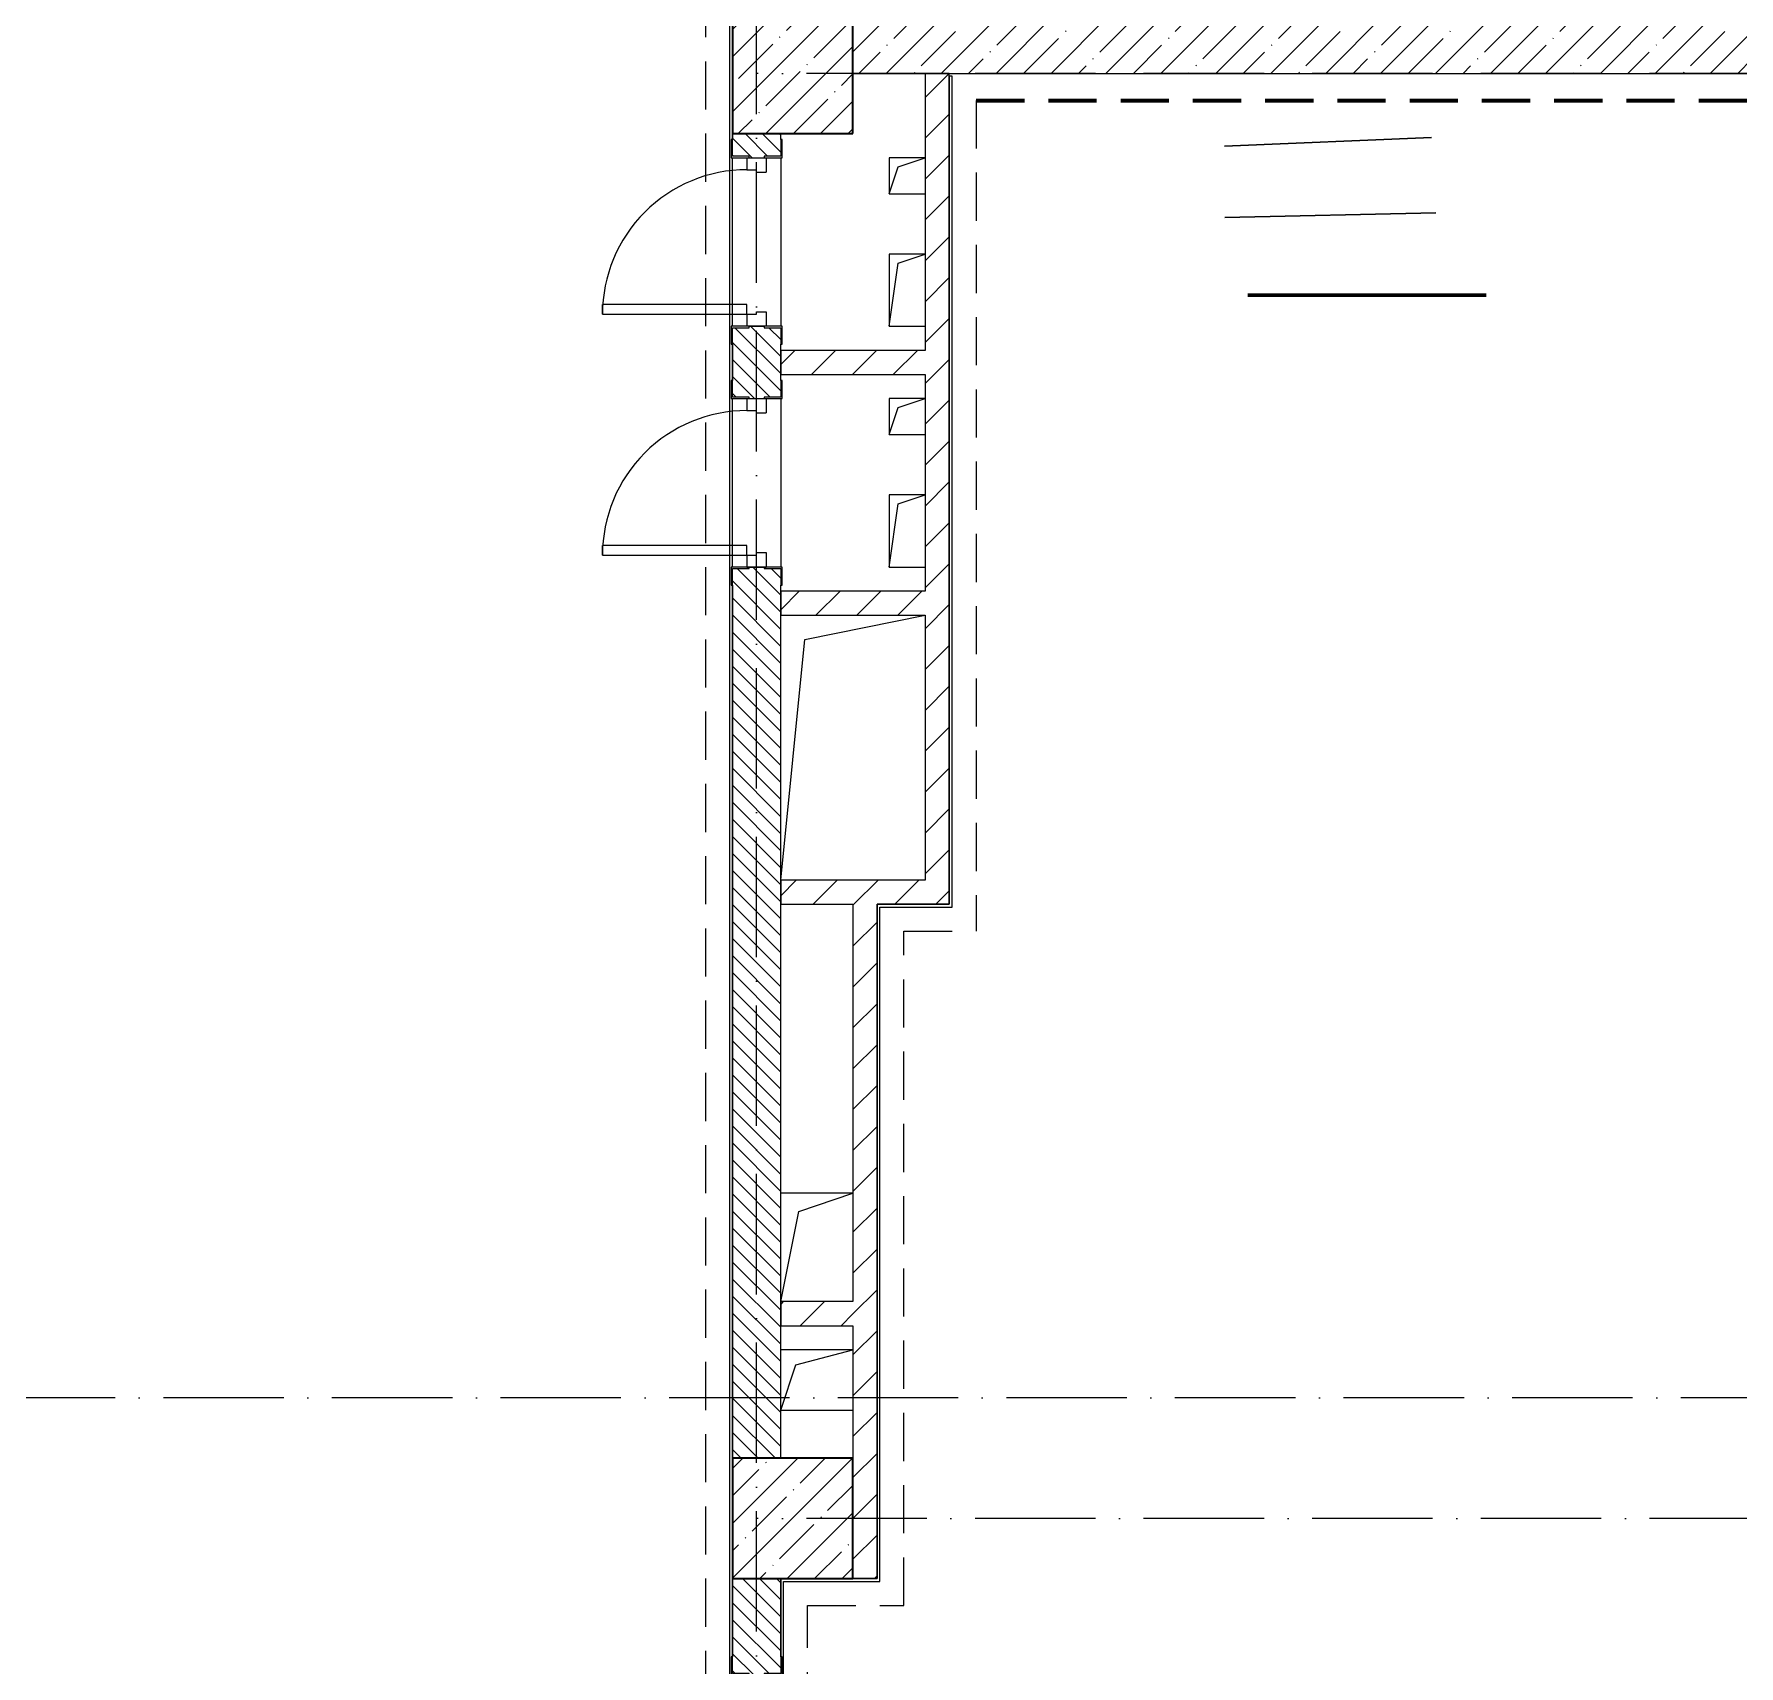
# Model space of a CAD drawing. Header units: millimetres. Extents: x -213536 to 1564669, y -45299 to 942238.
# Drawn here: x 298946 to 306024, y 215353 to 222128 of the extents above; entities that cross this region are included whole.
import ezdxf

# ---------------------------------------------------------------- set-up
doc = ezdxf.new("R2010")
doc.units = ezdxf.units.MM
for name, pattern in [('01 Штриховая _2 мм_', [300, 200, -100]), ('50_200_ШТРИХ_1Т_ш5_п1_п1_', [700, 500, -100, 0, -100]), ('Штриховая _2 мм - 1 мм_', [300, 200, -100])]:
    doc.linetypes.add(name, pattern=pattern)
for name, color, linetype, lineweight in [('0-1', 7, 'Continuous', 5), ('0-2', 7, 'Continuous', 9), ('3.2) ЖБ двери 2.4 м -', 54, 'Continuous', 60), ('3.3) Вычитаем ЖБбалки 0.4м -', 31, 'Continuous', 30), ('6) Мини окна 0.4 -', 10, 'Continuous', 30), ('Каркас_Импост', 7, 'Continuous', 13), ('Несущие колонны', 7, 'Continuous', 9), ('Несущие колонны-1', 7, 'Continuous', 35), ('Обобщенные модели', 7, 'Continuous', 9), ('Общие ребра', 7, 'Continuous', 9), ('Оси-2', 7, '50_200_ШТРИХ_1Т_ш5_п1_п1_', 9), ('Открывание-1', 7, 'Continuous', 9), ('Панель', 7, 'Continuous', 13), ('Стены', 7, 'Continuous', 9), ('Стены-1', 7, 'Continuous', 13), ('Штриховка разреза-1', 7, 'Continuous', 9)]:
    doc.layers.add(name, color=color, linetype=linetype, lineweight=lineweight)
doc.layers.add('СТ-1_1', color=7, linetype='Штриховая _2 мм - 1 мм_', lineweight=90, true_color=0x888888)
doc.layers.add('СТ-1_13', color=7, linetype='01 Штриховая _2 мм_', lineweight=90, true_color=0xd5d3c7)
doc.layers.get('0-2').off()
pattern_1 = [(135, (0, 0), (-35.35534, -35.35534), [])]
pattern_2 = [(45, (0, 0), (-84.85281, 84.85281), [])]

# ---------------------------------------------------------------- blocks, each defined once
blk = doc.blocks.new('BSC_Колонна _Прямоугольная - 500х500-V22-АИ2_02_План отделки стен 2-го этажа _Часть 2_')
at = {"layer": 'Несущие колонны'}
h = blk.add_hatch(dxfattribs=at)
h.set_pattern_fill('FP_30', color=256, style=0, pattern_type=2)
h.set_pattern_definition([(45, (-95850, -9150), (-114.04925, 114.04925), []), (45, (-95735.95, -9150), (-114.04925, 114.04925), [201.613, -40.323, 3.353, -36.97])])
h.paths.add_polyline_path([(-250, -250), (250, -250), (250, 250), (-250, 250)], flags=0)
at = {"layer": 'Несущие колонны-1'}
for p, q in [((250, 250), (-250, 250)), ((-250, 250), (-250, -250)), ((250, -250), (250, 250)), ((-250, -250), (250, -250))]:
    blk.add_line(p, q, dxfattribs=at)
blk = doc.blocks.new('BSC_Колонна _Прямоугольная - 500х500-V77-АИ2_02_План отделки стен 2-го этажа _Часть 2_')
at = {"layer": 'Несущие колонны'}
h = blk.add_hatch(dxfattribs=at)
h.set_pattern_fill('FP_87', color=256, style=0, pattern_type=2)
h.set_pattern_definition([(45, (-95850, -3150), (-114.04925, 114.04925), []), (45, (-95735.95, -3150), (-114.04925, 114.04925), [201.613, -40.323, 3.353, -36.97])])
h.paths.add_polyline_path([(-250, -250), (250, -250), (250, 250), (-250, 250)], flags=0)
at = {"layer": 'Несущие колонны-1'}
for p, q in [((250, 250), (-250, 250)), ((-250, 250), (-250, -250)), ((250, -250), (250, 250)), ((-250, -250), (250, -250))]:
    blk.add_line(p, q, dxfattribs=at)
blk = doc.blocks.new('Дверь_СКБ_1Ст_Внутренняя_ШЕР - СОШ_Д-1__Дв_700x1800h_Технический шкаф ЭОМ и СС_EI30-28321866-АИ2_02_План отделки стен 2-го этажа _Часть 2_')
at = {"layer": 'Каркас_Импост'}
for p, q in [((-287.5, 40), (-337.5, 40)), ((-337.5, 31), (-337.5, -31)), ((-287.5, 40), (-287.5, 0)), ((-287.5, 0), (-277.5, 0)), ((-277.5, 0), (-277.5, -40)), ((302.5, 0), (312.5, 0)), ((302.5, 0), (302.5, -40)), ((362.5, 40), (312.5, 40)), ((312.5, 40), (312.5, 0)), ((362.5, 31), (362.5, -31)), ((-277.5, -40), (-337.5, -40)), ((362.5, -40), (302.5, -40))]:
    blk.add_line(p, q, dxfattribs=at)
at = {"layer": 'Открывание-1'}
blk.add_arc((-287.5, 40), 600, 360, 90, dxfattribs=at)
at = {"layer": 'Панель'}
for p, q in [((-287.5, 640), (-247.5, 640)), ((-287.5, 640), (-287.5, 40)), ((-247.5, 40), (-247.5, 640)), ((-287.5, 40), (-247.5, 40))]:
    blk.add_line(p, q, dxfattribs=at)
blk = doc.blocks.new('Дверь_СКБ_1Ст_Внутренняя_ШЕР - СОШ_Д-1__Дв_700x1800h_Технический шкаф ЭОМ и СС_EI30-28321257-АИ2_02_План отделки стен 2-го этажа _Часть 2_')
at = {"layer": 'Каркас_Импост'}
for p, q in [((-287.5, 40), (-337.5, 40)), ((-337.5, 40), (-337.5, -40)), ((-287.5, 40), (-287.5, 0)), ((-287.5, 0), (-277.5, 0)), ((-277.5, 0), (-277.5, -40)), ((302.5, 0), (312.5, 0)), ((302.5, 0), (302.5, -40)), ((362.5, 40), (312.5, 40)), ((312.5, 40), (312.5, 0)), ((362.5, 31), (362.5, -31)), ((-277.5, -40), (-337.5, -40)), ((362.5, -40), (302.5, -40))]:
    blk.add_line(p, q, dxfattribs=at)
at = {"layer": 'Открывание-1'}
blk.add_arc((-287.5, 40), 600, 360, 90, dxfattribs=at)
at = {"layer": 'Панель'}
for p, q in [((-287.5, 640), (-247.5, 640)), ((-287.5, 640), (-287.5, 40)), ((-247.5, 40), (-247.5, 640)), ((-287.5, 40), (-247.5, 40))]:
    blk.add_line(p, q, dxfattribs=at)
blk = doc.blocks.new('Фахверк_СКБ_Уголок - 200_3960-28268576-АИ2_02_План отделки стен 2-го этажа _Часть 2_')
at = {"layer": 'Обобщенные модели'}
for p, q in [((200, 156), (125, 156)), ((125, 156), (125, 81)), ((131, 81), (131, 150)), ((131, 150), (200, 150)), ((200, 150), (200, 156)), ((125, 81), (131, 81)), ((131, 19), (125, 19)), ((125, 19), (125, -56)), ((131, -50), (131, 19)), ((125, -56), (200, -56)), ((200, -50), (131, -50)), ((200, -56), (200, -50))]:
    blk.add_line(p, q, dxfattribs=at)
blk = doc.blocks.new('154_Стойка_СКБ_Уголок - СМ-2180_200-28268025-АИ2_02_План отделки стен 2-го этажа _Часть 2_')
at = {"layer": 'Обобщенные модели'}
for p, q in [((125, 156), (125, 81)), ((200, 156), (125, 156)), ((131, 81), (131, 150)), ((131, 150), (200, 150)), ((200, 150), (200, 156)), ((125, 81), (131, 81)), ((131, 19), (125, 19)), ((125, 19), (125, -56)), ((131, -50), (131, 19)), ((125, -56), (200, -56)), ((200, -50), (131, -50)), ((200, -56), (200, -50))]:
    blk.add_line(p, q, dxfattribs=at)
blk = doc.blocks.new('Фахверк_СКБ_Уголок - 200_3960_зеркало-28268689-АИ2_02_План отделки стен 2-го этажа _Часть 2_')
at = {"layer": 'Обобщенные модели'}
for p, q in [((200, 156), (125, 156)), ((125, 156), (125, 81)), ((131, 81), (131, 150)), ((131, 150), (200, 150)), ((200, 150), (200, 156)), ((125, 81), (131, 81)), ((131, 19), (125, 19)), ((125, 19), (125, -56)), ((131, -50), (131, 19)), ((125, -56), (200, -56)), ((200, -50), (131, -50)), ((200, -56), (200, -50))]:
    blk.add_line(p, q, dxfattribs=at)
blk = doc.blocks.new('AR_Отверстие прямоугольное _в плите_ - AR_Отверстие прямоугольное _в плите_-30423627-АИ2_02_План отделки стен 2-го этажа _Часть 2_')
at = {"layer": 'Обобщенные модели'}
for p, q in [((75, 75), (-75, 75)), ((-75, 75), (-75, -75)), ((-37.5, 37.5), (75, 75)), ((-75, -75), (-37.5, 37.5)), ((-75, -75), (75, -75))]:
    blk.add_line(p, q, dxfattribs=at)
blk = doc.blocks.new('AR_Отверстие прямоугольное _в плите_ - AR_Отверстие прямоугольное _в плите_-30423637-АИ2_02_План отделки стен 2-го этажа _Часть 2_')
at = {"layer": 'Обобщенные модели'}
for p, q in [((75, 150), (-75, 150)), ((-75, 150), (-75, -150)), ((-37.5, 112.5), (75, 150)), ((-75, -150), (-37.5, 112.5)), ((-75, -150), (75, -150))]:
    blk.add_line(p, q, dxfattribs=at)
blk = doc.blocks.new('AR_Отверстие прямоугольное _в плите_ - AR_Отверстие прямоугольное _в плите_-30552713-АИ2_02_План отделки стен 2-го этажа _Часть 2_')
at = {"layer": 'Обобщенные модели'}
for p, q in [((-200, 450), (300, 550)), ((-300, -550), (-200, 450))]:
    blk.add_line(p, q, dxfattribs=at)
blk = doc.blocks.new('AR_Отверстие прямоугольное _в плите_ - AR_Отверстие прямоугольное _в плите_-30552572-АИ2_02_План отделки стен 2-го этажа _Часть 2_')
at = {"layer": 'Обобщенные модели'}
for p, q in [((150, 125), (-150, 125)), ((-87.5, 62.5), (150, 125)), ((-150, -125), (-87.5, 62.5)), ((-150, -125), (150, -125))]:
    blk.add_line(p, q, dxfattribs=at)
blk = doc.blocks.new('AR_Отверстие прямоугольное _в плите_ - AR_Отверстие прямоугольное _в плите_-V222-АИ2_02_План отделки стен 2-го этажа _Часть 2_')
at = {"layer": 'Обобщенные модели'}
for p, q in [((150, 225), (-150, 225)), ((-75, 150), (150, 225)), ((-150, -225), (-75, 150))]:
    blk.add_line(p, q, dxfattribs=at)
blk = doc.blocks.new('0125-Р-ОО-Ш2-АР-о_23_10_2024_rvt-1-АИ2_02_План отделки стен 2-го этажа _Часть 2_')
at = {"layer": 'Штриховка разреза-1'}
h = blk.add_hatch(dxfattribs=at)
h.set_pattern_fill('FP_1', color=256, style=0, pattern_type=2)
h.set_pattern_definition([(45, (0, 0), (-114.04925, 114.04925), []), (45, (114.05, 0), (-114.04925, 114.04925), [201.612, -40.322, 3.353, -36.97])])
h.paths.add_polyline_path([(103100, 9150), (103100, 9400), (96100, 9400), (96100, 9150), (102202.1, 9150)], flags=0)
h = blk.add_hatch(dxfattribs=at)
h.set_pattern_fill('FP_3', color=256, style=0, pattern_type=2)
h.set_pattern_definition(pattern_2)
h.paths.add_polyline_path([(96400, 5800), (96500, 5800), (96500, 9150), (96400, 9150), (96400, 6900)], flags=0)
h = blk.add_hatch(dxfattribs=at)
h.set_pattern_fill('FP_2', color=256, style=0, pattern_type=2)
h.set_pattern_definition(pattern_1)
h.paths.add_polyline_path([(95600, 3400), (95800, 3400), (95799.7, 7094), (95731, 7094), (95731, 7100), (95669, 7100), (95669, 7094), (95600, 7094), (95600, 5113.1)], flags=0)
h.paths.add_polyline_path([(95678.2, 7800), (95731, 7800), (95731, 7806), (95800, 7806), (95800, 8094), (95731, 8094), (95731, 8100), (95669, 8100), (95669, 8094), (95600, 8094), (95600, 7806), (95669, 7806), (95669, 7800)], flags=0)
h.paths.add_polyline_path([(95731, 8800), (95731, 8806), (95800, 8806), (95800, 8900), (95600, 8900), (95600, 8806), (95669, 8806), (95669, 8800), (95678.2, 8800)], flags=0)
h = blk.add_hatch(dxfattribs=at)
h.set_pattern_fill('FP_3', color=256, style=0, pattern_type=2)
h.set_pattern_definition(pattern_2)
h.paths.add_polyline_path([(96400, 7900), (96400, 8000), (95800, 8000), (95800, 7900)], flags=0)
h = blk.add_hatch(dxfattribs=at)
h.set_pattern_fill('FP_3', color=256, style=0, pattern_type=2)
h.set_pattern_definition(pattern_2)
h.paths.add_polyline_path([(96400, 6900), (96400, 7000), (95800, 7000), (95800, 6900)], flags=0)
h = blk.add_hatch(dxfattribs=at)
h.set_pattern_fill('FP_3', color=256, style=0, pattern_type=2)
h.set_pattern_definition(pattern_2)
h.paths.add_polyline_path([(96100, 5700), (96500, 5700), (96500, 5800), (95800, 5800), (95800, 5700)], flags=0)
h = blk.add_hatch(dxfattribs=at)
h.set_pattern_fill('FP_3', color=256, style=0, pattern_type=2)
h.set_pattern_definition(pattern_2)
h.paths.add_polyline_path([(96100, 2900), (96200, 2900), (96200, 5700), (96100, 5700), (96100, 3400)], flags=0)
h = blk.add_hatch(dxfattribs=at)
h.set_pattern_fill('FP_3', color=256, style=0, pattern_type=2)
h.set_pattern_definition(pattern_2)
h.paths.add_polyline_path([(96100, 3950), (96100, 4050), (95800, 4050), (95800, 3950)], flags=0)
h = blk.add_hatch(dxfattribs=at)
h.set_pattern_fill('FP_2', color=256, style=0, pattern_type=2)
h.set_pattern_definition(pattern_1)
h.paths.add_polyline_path([(95600, 400), (95800, 400), (95800, 794), (95731, 794), (95731, 800), (95669, 800), (95669, 794), (95600, 794), (95600, 725)], flags=0)
h.paths.add_polyline_path([(95731, 2500), (95731, 2506), (95800, 2506), (95800, 2900), (95600, 2900), (95600, 2506), (95669, 2506), (95669, 2500)], flags=0)
at = {"layer": 'Стены'}
for p, q in [((95800, 8800), (95800, 8100)), ((95800, 7800), (95800, 7100))]:
    blk.add_line(p, q, dxfattribs=at)
at = {"layer": 'Стены-1'}
for p, q in [((96100, 9150), (103100, 9150)), ((96400, 9150), (96400, 8000)), ((96500, 9150), (96400, 9150)), ((96500, 5800), (96500, 9150)), ((95600, 8900), (95600, 8875)), ((95800, 8875), (95800, 8900)), ((95669, 8800), (95731, 8800)), ((95731, 8100), (95669, 8100)), ((95600, 8025), (95600, 7875)), ((95800, 7875), (95800, 8025)), ((96400, 8000), (95800, 8000)), ((95800, 8000), (95800, 7900)), ((95800, 7900), (96400, 7900)), ((96400, 7900), (96400, 7000)), ((95669, 7800), (95731, 7800)), ((95731, 7100), (95669, 7100)), ((95600, 7025), (95600, 3400)), ((95800, 3400), (95800, 7025)), ((96400, 7000), (95800, 7000)), ((95800, 7000), (95800, 6900)), ((95800, 6900), (96400, 6900)), ((96400, 6900), (96400, 5800)), ((96400, 5800), (95800, 5800)), ((95800, 5800), (95800, 5700)), ((96500, 5700), (96500, 5800)), ((95800, 5700), (96100, 5700)), ((96100, 5700), (96100, 4050)), ((96200, 2900), (96200, 5700)), ((96200, 5700), (96500, 5700)), ((96100, 4050), (95800, 4050)), ((95800, 4050), (95800, 3950)), ((95800, 3950), (96100, 3950)), ((96100, 3950), (96100, 3400)), ((95600, 2900), (95600, 2575)), ((95800, 2575), (95800, 2900)), ((96100, 2900), (96200, 2900))]:
    blk.add_line(p, q, dxfattribs=at)
at = {"layer": '0-2'}
for name, p in [('BSC_Колонна _Прямоугольная - 500х500-V22-АИ2_02_План отделки стен 2-го этажа _Часть 2_', (95850, 9150)), ('AR_Отверстие прямоугольное _в плите_ - AR_Отверстие прямоугольное _в плите_-30423627-АИ2_02_План отделки стен 2-го этажа _Часть 2_', (96325, 8725)), ('AR_Отверстие прямоугольное _в плите_ - AR_Отверстие прямоугольное _в плите_-30423637-АИ2_02_План отделки стен 2-го этажа _Часть 2_', (96325, 8250)), ('AR_Отверстие прямоугольное _в плите_ - AR_Отверстие прямоугольное _в плите_-30423627-АИ2_02_План отделки стен 2-го этажа _Часть 2_', (96325, 7725)), ('AR_Отверстие прямоугольное _в плите_ - AR_Отверстие прямоугольное _в плите_-30423637-АИ2_02_План отделки стен 2-го этажа _Часть 2_', (96325, 7250)), ('AR_Отверстие прямоугольное _в плите_ - AR_Отверстие прямоугольное _в плите_-30552713-АИ2_02_План отделки стен 2-го этажа _Часть 2_', (96100, 6350)), ('AR_Отверстие прямоугольное _в плите_ - AR_Отверстие прямоугольное _в плите_-V222-АИ2_02_План отделки стен 2-го этажа _Часть 2_', (95950, 4275)), ('AR_Отверстие прямоугольное _в плите_ - AR_Отверстие прямоугольное _в плите_-30552572-АИ2_02_План отделки стен 2-го этажа _Часть 2_', (95950, 3725)), ('BSC_Колонна _Прямоугольная - 500х500-V77-АИ2_02_План отделки стен 2-го этажа _Часть 2_', (95850, 3150))]:
    blk.add_blockref(name, p, dxfattribs=at)
for name, p, rotation in [('Фахверк_СКБ_Уголок - 200_3960_зеркало-28268689-АИ2_02_План отделки стен 2-го этажа _Часть 2_', (95750, 8675), 89.9999999999999), ('Дверь_СКБ_1Ст_Внутренняя_ШЕР - СОШ_Д-1__Дв_700x1800h_Технический шкаф ЭОМ и СС_EI30-28321866-АИ2_02_План отделки стен 2-го этажа _Часть 2_', (95700, 8437.5), 89.9999999999999), ('Фахверк_СКБ_Уголок - 200_3960-28268576-АИ2_02_План отделки стен 2-го этажа _Часть 2_', (95650, 8225), 269.9999999999999), ('Фахверк_СКБ_Уголок - 200_3960_зеркало-28268689-АИ2_02_План отделки стен 2-го этажа _Часть 2_', (95750, 7675), 89.9999999999999), ('Дверь_СКБ_1Ст_Внутренняя_ШЕР - СОШ_Д-1__Дв_700x1800h_Технический шкаф ЭОМ и СС_EI30-28321257-АИ2_02_План отделки стен 2-го этажа _Часть 2_', (95700, 7437.5), 89.9999999999999), ('154_Стойка_СКБ_Уголок - СМ-2180_200-28268025-АИ2_02_План отделки стен 2-го этажа _Часть 2_', (95650, 7225), 269.9999999999999), ('Фахверк_СКБ_Уголок - 200_3960-28268576-АИ2_02_План отделки стен 2-го этажа _Часть 2_', (95750, 2375), 89.9999999999999)]:
    blk.add_blockref(name, p, dxfattribs=dict(at, rotation=rotation))
blk = doc.blocks.new('Оси1')
at = {"layer": 'Оси-2'}
for p, q in [((301945.6, 210594.5), (301945.6, 264395.4)), ((312453.9, 221965.2), (301945.6, 221965.2)), ((311183.9, 216465.2), (203926.8, 216465.2)), ((312453.9, 215965.2), (301945.6, 215965.2))]:
    blk.add_line(p, q, dxfattribs=at)

msp = doc.modelspace()

# ---------------------------------------------------------------- linework, layer by layer
at = {"layer": '3.2) ЖБ двери 2.4 м -'}
msp.add_lwpolyline([(303985, 221043.8), (304975, 221043.8)], dxfattribs=at)
at = {"layer": '3.3) Вычитаем ЖБбалки 0.4м -'}
msp.add_lwpolyline([(303889.8, 221367.2), (304765.6, 221386.2)], dxfattribs=at)
at = {"layer": '6) Мини окна 0.4 -'}
msp.add_lwpolyline([(303889, 221663.2), (304748.2, 221699)], dxfattribs=at)
at = {"layer": 'Общие ребра'}
msp.add_line((302757.6, 221953.2), (302745.6, 221953.2), dxfattribs=at)
at = {"layer": 'СТ-1_1', "lineweight": 25}
for p, q in [((301733.6, 239415.2), (301733.6, 213327.2)), ((302857.6, 221853.2), (302857.6, 218403.2)), ((302557.6, 218403.2), (302857.6, 218403.2)), ((302557.6, 215603.2), (302557.6, 218403.2)), ((302157.6, 215603.2), (302557.6, 215603.2)), ((302157.6, 213327.2), (302157.6, 215603.2))]:
    msp.add_line(p, q, dxfattribs=at)
at = {"layer": 'СТ-1_13'}
msp.add_line((302857.6, 221853.2), (309245.6, 221853.2), dxfattribs=at)
at = {"layer": 'Стены-1'}
for p, q in [((301833.6, 222615.2), (301833.6, 213225.2)), ((302745.6, 221953.2), (302745.6, 218515.2)), ((302757.6, 218503.2), (302757.6, 221953.2)), ((301845.6, 221690.2), (301845.6, 221715.2)), ((301845.6, 220915.2), (301845.6, 221615.2)), ((301845.6, 220690.2), (301845.6, 220840.2)), ((301845.6, 219915.2), (301845.6, 220615.2)), ((301845.6, 216215.2), (301845.6, 219840.2)), ((302745.6, 218515.2), (302445.6, 218515.2)), ((302445.6, 218515.2), (302445.6, 215715.2)), ((302457.6, 218503.2), (302757.6, 218503.2)), ((302457.6, 215703.2), (302457.6, 218503.2)), ((301845.6, 215390.2), (301845.6, 215715.2)), ((302045.6, 215715.2), (302045.6, 215390.2)), ((302057.6, 215703.2), (302457.6, 215703.2)), ((302057.6, 215315.2), (302057.6, 215703.2)), ((302445.6, 215715.2), (302345.6, 215715.2))]:
    msp.add_line(p, q, dxfattribs=at)

# ---------------------------------------------------------------- block references
at = {"color": 2, "lineweight": 30}
msp.add_blockref('Оси1', (0, 0), dxfattribs=at)
at = {"layer": '0-1'}
msp.add_blockref('0125-Р-ОО-Ш2-АР-о_23_10_2024_rvt-1-АИ2_02_План отделки стен 2-го этажа _Часть 2_', (206245.6, 212815.2), dxfattribs=at)

doc.saveas('drawing.dxf')
